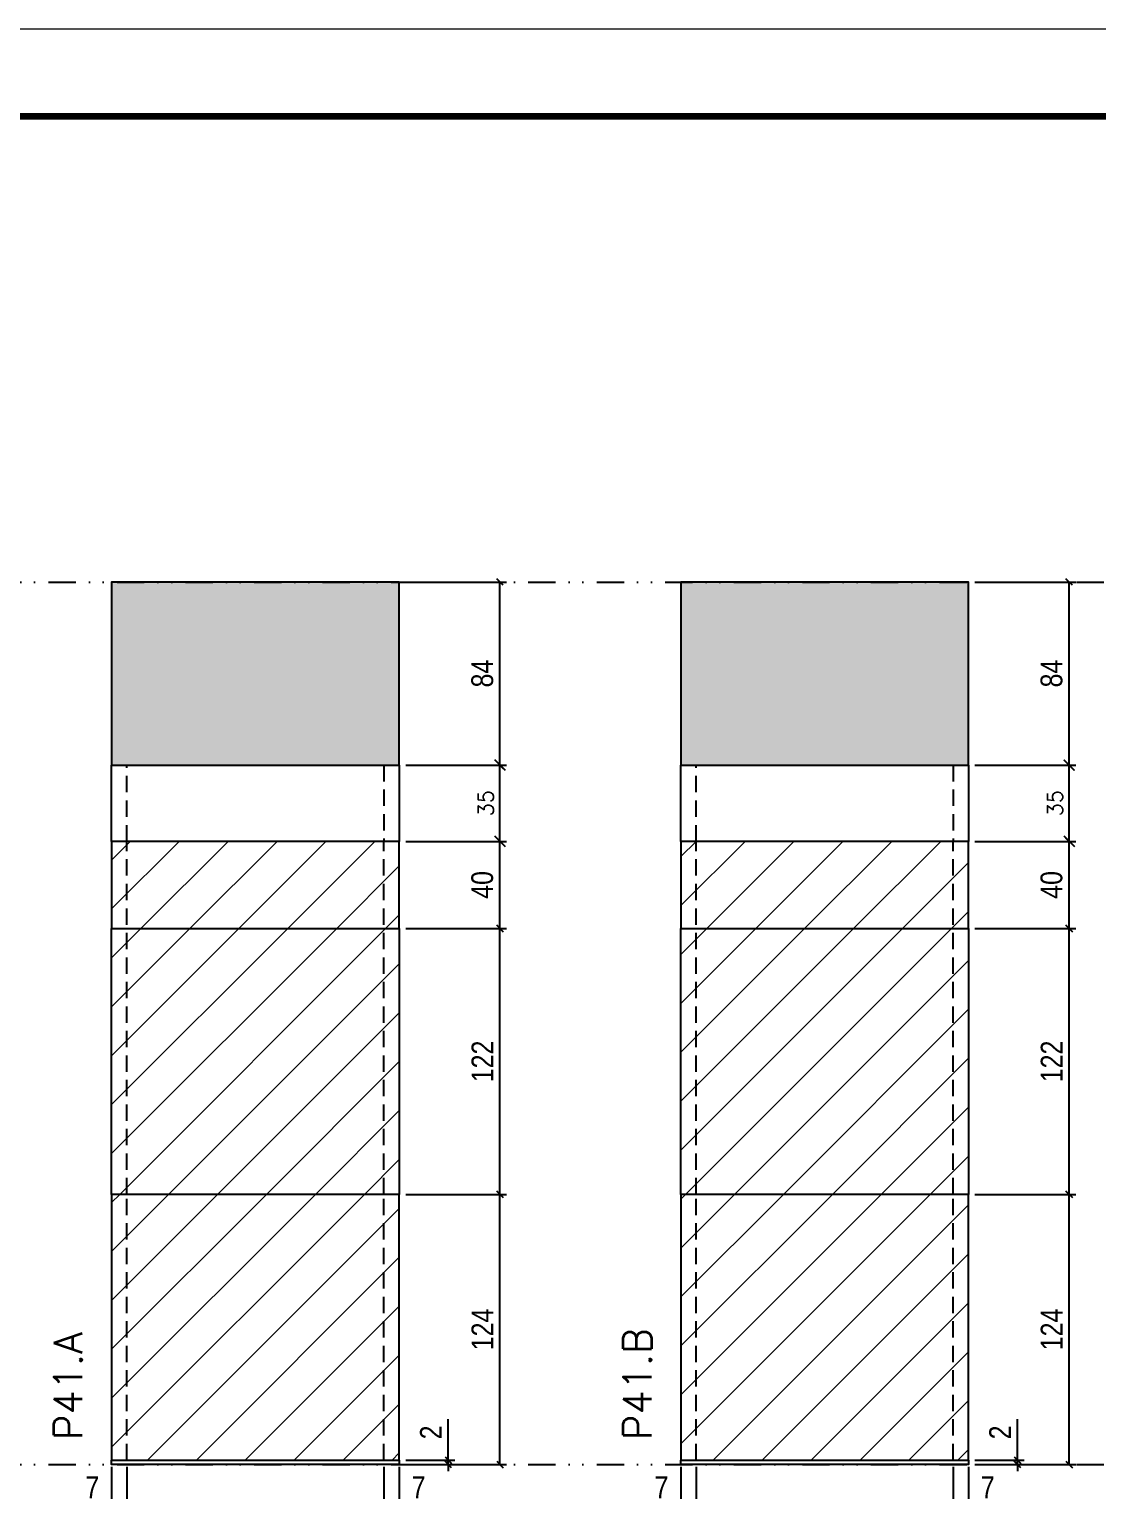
# Model space of a CAD drawing. Extents: x 1945 to 10875, y -3405 to 3369.
# Drawn here: x 2465 to 2955, y -1876 to -1206 of the extents above; entities that cross this region are included whole.
import ezdxf

# ---------------------------------------------------------------- set-up
doc = ezdxf.new("R2010")
doc.units = 0
for name, pattern in [('DASHED', [0.75, 0.5, -0.25]), ('DIVIDE2', [0.625, 0.25, -0.125, 0, -0.125, 0, -0.125]), ('HIDDEN', [0.375, 0.25, -0.125])]:
    doc.linetypes.add(name, pattern=pattern)
for name, color, linetype in [('COTA', 241, 'Continuous'), ('FUNDOS', 1, 'Continuous'), ('Nível', 160, 'Continuous'), ('Painéis', 200, 'Continuous'), ('Sarrafo de Pressão', 42, 'HIDDEN')]:
    doc.layers.add(name, color=color, linetype=linetype)
for name, color, linetype, lineweight in [('Folhas', 255, 'Continuous', 9), ('Hachura', 251, 'Continuous', 9), ('SARRAFO DE PRESSAO', 251, 'DASHED', 9), ('Texto Seção', 7, 'Continuous', 15)]:
    doc.layers.add(name, color=color, linetype=linetype, lineweight=lineweight)
doc.styles.add('COTA TECNICA', font='techl___.ttf', dxfattribs={"height": 10})
doc.styles.add('COTA TECNICA-50', font='techl___.ttf', dxfattribs={"height": 10})
doc.styles.add('REGUA-120', font='ROMANS.shx', dxfattribs={"height": 15})
doc.styles.add('ROMANS', font='romans.shx')
doc.dimstyles.new('COTA PAINEL-50', dxfattribs={"dimtxt": 10, "dimasz": 3, "dimexe": 3, "dimexo": 3, "dimgap": 3, "dimtad": 1, "dimdec": 1, "dimzin": 12, "dimdsep": 46, "dimtxsty": 'COTA TECNICA-50', "dimblk1": 'OBLIQUE', "dimblk2": 'OBLIQUE', "dimsah": 1, "dimcen": 0.9, "dimclrd": 4, "dimclre": 4, "dimclrt": 240, "dimadec": 1, "dimazin": 3, "dimtfac": 1, "dimtdec": 1, "dimtmove": 0, "dimatfit": 3, "dimfxl": 1, "dimtolj": 1, "dimtzin": 12, "dimarcsym": 0})
doc.dimstyles.new('Cota Paínel', dxfattribs={"dimtxt": 7, "dimasz": 5, "dimexe": 3, "dimexo": 3, "dimgap": 3, "dimtad": 1, "dimdec": 1, "dimzin": 12, "dimdsep": 46, "dimtxsty": 'ROMANS', "dimblk": 'ARCHTICK', "dimcen": 0, "dimclrd": 4, "dimclre": 4, "dimclrt": 1, "dimadec": 1, "dimazin": 3, "dimtfac": 1, "dimtdec": 1, "dimtmove": 0, "dimatfit": 3, "dimldrblk": 'OBLIQUE', "dimfxl": 1, "dimtolj": 1, "dimtzin": 12, "dimarcsym": 0})
doc.dimstyles.new('PAINEL', dxfattribs={"dimtxt": 10, "dimasz": 3, "dimexe": 3, "dimexo": 3, "dimgap": 3, "dimtad": 1, "dimdec": 1, "dimzin": 12, "dimdsep": 46, "dimtxsty": 'COTA TECNICA', "dimblk1": 'OBLIQUE', "dimblk2": 'OBLIQUE', "dimsah": 1, "dimcen": 0.9, "dimclrd": 4, "dimclre": 4, "dimclrt": 240, "dimadec": 1, "dimazin": 3, "dimtfac": 1, "dimtdec": 1, "dimtmove": 0, "dimatfit": 3, "dimfxl": 1, "dimtolj": 1, "dimtzin": 12, "dimarcsym": 0})
pattern_1 = [(45, (-130300.699, -34148.98), (-11.2253202, 11.2253202), [])]
pattern_2 = [(45, (-130355.352, -34148.98), (-11.2253202, 11.2253202), [])]

# ---------------------------------------------------------------- blocks, each defined once
blk = doc.blocks.new('9999999999')
at = {"layer": 'Folhas'}
blk.add_lwpolyline([(98138.98, 34190.21), (99623.98, 34190.21), (99623.98, 35240.21), (98138.98, 35240.21)], close=True, dxfattribs=at)
at = {"layer": 'Folhas', "color": 30, "const_width": 3}
blk.add_lwpolyline([(98213.98, 34230.21), (99583.98, 34230.21), (99583.98, 35200.21), (98213.98, 35200.21)], close=True, dxfattribs=at)
blk = doc.blocks.new('_Oblique')
at = {"color": 0, "linetype": 'ByBlock', "lineweight": -2}
blk.add_line((-0.5, -0.5), (0.5, 0.5), dxfattribs=at)
blk = doc.blocks.new('*D609')
at = {"layer": 'COTA', "color": 4, "lineweight": -2, "transparency": 16777216}
for p, q in [((2503.16, -1865.64), (2503.16, -1919.82)), ((2635.16, -1865.64), (2635.16, -1919.82)), ((2503.16, -1916.82), (2635.16, -1916.82))]:
    blk.add_line(p, q, dxfattribs=at)
at = {"layer": 'Defpoints', "color": 0, "transparency": 16777216}
for p in [(2503.16, -1862.64), (2635.16, -1862.64), (2635.16, -1916.82)]:
    blk.add_point(p, dxfattribs=at)
at = {"layer": 'COTA', "color": 4, "lineweight": -2, "transparency": 16777216, "xscale": 3, "yscale": 3, "zscale": 3, "rotation": 180}
blk.add_blockref('_Oblique', (2503.16, -1916.82), dxfattribs=at)
at = {"layer": 'COTA', "color": 4, "lineweight": -2, "transparency": 16777216, "xscale": 3, "yscale": 3, "zscale": 3}
blk.add_blockref('_Oblique', (2635.16, -1916.82), dxfattribs=at)
at = {"layer": 'COTA', "color": 240, "transparency": 16777216, "insert": (2569.16, -1908.6), "char_height": 10, "attachment_point": 5, "style": 'COTA TECNICA'}
blk.add_mtext('\\A1;132', dxfattribs=at)
blk = doc.blocks.new('*D610')
at = {"layer": 'COTA', "color": 4, "lineweight": -2, "transparency": 16777216}
for p, q in [((2638.16, -1459.64), (2684.4, -1459.64)), ((2681.4, -1543.64), (2681.4, -1459.64)), ((2638.16, -1543.64), (2684.4, -1543.64))]:
    blk.add_line(p, q, dxfattribs=at)
at = {"layer": 'Defpoints', "color": 0, "transparency": 16777216}
for p in [(2635.16, -1459.64), (2681.4, -1459.64), (2635.16, -1543.64)]:
    blk.add_point(p, dxfattribs=at)
at = {"layer": 'COTA', "color": 4, "lineweight": -2, "transparency": 16777216, "xscale": 3, "yscale": 3, "zscale": 3}
for p, rotation in [((2681.4, -1459.64), 90), ((2681.4, -1543.64), 270)]:
    blk.add_blockref('_Oblique', p, dxfattribs=dict(at, rotation=rotation))
at = {"layer": 'COTA', "color": 240, "transparency": 16777216, "insert": (2673.31, -1501.64), "char_height": 10, "attachment_point": 5, "rotation": 90, "style": 'COTA TECNICA'}
blk.add_mtext('\\A1;84', dxfattribs=at)
blk = doc.blocks.new('*D611')
at = {"layer": 'COTA', "color": 4, "lineweight": -2, "transparency": 16777216}
for p, q in [((2638.16, -1740.64), (2684.4, -1740.64)), ((2681.4, -1864.64), (2681.4, -1740.64)), ((2638.16, -1864.64), (2684.4, -1864.64))]:
    blk.add_line(p, q, dxfattribs=at)
at = {"layer": 'Defpoints', "color": 0, "transparency": 16777216}
for p in [(2635.16, -1740.64), (2681.4, -1740.64), (2635.16, -1864.64)]:
    blk.add_point(p, dxfattribs=at)
at = {"layer": 'COTA', "color": 4, "lineweight": -2, "transparency": 16777216, "xscale": 3, "yscale": 3, "zscale": 3}
for p, rotation in [((2681.4, -1740.64), 90), ((2681.4, -1864.64), 270)]:
    blk.add_blockref('_Oblique', p, dxfattribs=dict(at, rotation=rotation))
at = {"layer": 'COTA', "color": 240, "transparency": 16777216, "insert": (2673.33, -1802.64), "char_height": 10, "attachment_point": 5, "rotation": 90, "style": 'COTA TECNICA-50'}
blk.add_mtext('\\A1;124', dxfattribs=at)
blk = doc.blocks.new('*D612')
at = {"layer": 'COTA', "color": 4, "lineweight": -2, "transparency": 16777216}
for p, q in [((2657.69, -1862.64), (2657.69, -1843.84)), ((2638.16, -1862.64), (2660.69, -1862.64)), ((2657.69, -1864.64), (2657.69, -1862.64)), ((2638.16, -1864.64), (2660.69, -1864.64)), ((2657.69, -1864.64), (2657.69, -1867.64))]:
    blk.add_line(p, q, dxfattribs=at)
at = {"layer": 'Defpoints', "color": 0, "transparency": 16777216}
for p in [(2635.16, -1862.64), (2635.16, -1864.64), (2657.69, -1864.64)]:
    blk.add_point(p, dxfattribs=at)
at = {"layer": 'COTA', "color": 4, "lineweight": -2, "transparency": 16777216, "xscale": 3, "yscale": 3, "zscale": 3}
for p, rotation in [((2657.69, -1862.64), 270), ((2657.69, -1864.64), 90)]:
    blk.add_blockref('_Oblique', p, dxfattribs=dict(at, rotation=rotation))
at = {"layer": 'COTA', "color": 240, "transparency": 16777216, "insert": (2649.69, -1849.9), "char_height": 10, "attachment_point": 5, "rotation": 90, "style": 'COTA TECNICA-50'}
blk.add_mtext('\\A1;2', dxfattribs=at)
blk = doc.blocks.new('*D613')
at = {"layer": 'COTA', "color": 4, "linetype": 'ByBlock', "lineweight": -2, "transparency": 16777216}
for p, q in [((2638.16, -1618.64), (2684.4, -1618.64)), ((2681.4, -1740.64), (2681.4, -1618.64)), ((2638.16, -1740.64), (2684.4, -1740.64))]:
    blk.add_line(p, q, dxfattribs=at)
at = {"layer": 'Defpoints', "color": 0, "linetype": 'ByBlock', "transparency": 16777216}
for p in [(2635.16, -1618.64), (2681.4, -1618.64), (2635.16, -1740.64)]:
    blk.add_point(p, dxfattribs=at)
at = {"layer": 'COTA', "color": 4, "linetype": 'ByBlock', "lineweight": -2, "transparency": 16777216, "xscale": 3, "yscale": 3, "zscale": 3}
for p, rotation in [((2681.4, -1618.64), 90), ((2681.4, -1740.64), 270)]:
    blk.add_blockref('_Oblique', p, dxfattribs=dict(at, rotation=rotation))
at = {"layer": 'COTA', "color": 240, "linetype": 'ByBlock', "transparency": 16777216, "insert": (2673.34, -1679.64), "char_height": 10, "attachment_point": 5, "rotation": 90, "style": 'COTA TECNICA'}
blk.add_mtext('\\A1;122', dxfattribs=at)
blk = doc.blocks.new('*D614')
at = {"layer": 'COTA', "color": 4, "lineweight": -2, "transparency": 16777216}
for p, q in [((2503.16, -1867.64), (2503.16, -1886.15)), ((2510.16, -1865.64), (2510.16, -1886.15)), ((2503.16, -1883.15), (2488.43, -1883.15)), ((2510.16, -1883.15), (2503.16, -1883.15))]:
    blk.add_line(p, q, dxfattribs=at)
at = {"layer": 'Defpoints', "color": 0, "transparency": 16777216}
for p in [(2510.16, -1862.64), (2503.16, -1864.64), (2503.16, -1883.15)]:
    blk.add_point(p, dxfattribs=at)
at = {"layer": 'COTA', "color": 4, "lineweight": -2, "transparency": 16777216, "xscale": 3, "yscale": 3, "zscale": 3, "rotation": 180}
blk.add_blockref('_Oblique', (2503.16, -1883.15), dxfattribs=at)
at = {"layer": 'COTA', "color": 4, "lineweight": -2, "transparency": 16777216, "xscale": 3, "yscale": 3, "zscale": 3}
blk.add_blockref('_Oblique', (2510.16, -1883.15), dxfattribs=at)
at = {"layer": 'COTA', "color": 240, "transparency": 16777216, "insert": (2494.3, -1875.08), "char_height": 10, "attachment_point": 5, "style": 'COTA TECNICA-50'}
blk.add_mtext('\\A1;7', dxfattribs=at)
blk = doc.blocks.new('*D615')
at = {"layer": 'COTA', "color": 4, "lineweight": -2, "transparency": 16777216}
for p, q in [((2628.16, -1865.64), (2628.16, -1886.15)), ((2635.16, -1867.64), (2635.16, -1886.15)), ((2628.16, -1883.15), (2635.16, -1883.15)), ((2635.16, -1883.15), (2649.89, -1883.15))]:
    blk.add_line(p, q, dxfattribs=at)
at = {"layer": 'Defpoints', "color": 0, "transparency": 16777216}
for p in [(2628.16, -1862.64), (2635.16, -1864.64), (2635.16, -1883.15)]:
    blk.add_point(p, dxfattribs=at)
at = {"layer": 'COTA', "color": 4, "lineweight": -2, "transparency": 16777216, "xscale": 3, "yscale": 3, "zscale": 3, "rotation": 180}
blk.add_blockref('_Oblique', (2628.16, -1883.15), dxfattribs=at)
at = {"layer": 'COTA', "color": 4, "lineweight": -2, "transparency": 16777216, "xscale": 3, "yscale": 3, "zscale": 3}
blk.add_blockref('_Oblique', (2635.16, -1883.15), dxfattribs=at)
at = {"layer": 'COTA', "color": 240, "transparency": 16777216, "insert": (2644.03, -1875.08), "char_height": 10, "attachment_point": 5, "style": 'COTA TECNICA-50'}
blk.add_mtext('\\A1;7', dxfattribs=at)
blk = doc.blocks.new('*D630')
at = {"layer": 'Defpoints', "color": 0, "linetype": 'ByBlock', "transparency": 16777216}
for p in [(2635.16, -1578.64), (2681.4, -1578.64), (2635.16, -1618.64)]:
    blk.add_point(p, dxfattribs=at)
at = {"layer": 'FUNDOS', "color": 4, "linetype": 'ByBlock', "lineweight": -2, "transparency": 16777216}
for p, q in [((2638.16, -1578.64), (2684.4, -1578.64)), ((2681.4, -1618.64), (2681.4, -1578.64)), ((2638.16, -1618.64), (2684.4, -1618.64))]:
    blk.add_line(p, q, dxfattribs=at)
at = {"layer": 'FUNDOS', "color": 4, "linetype": 'ByBlock', "lineweight": -2, "transparency": 16777216, "xscale": 3, "yscale": 3, "zscale": 3}
for p, rotation in [((2681.4, -1578.64), 90), ((2681.4, -1618.64), 270)]:
    blk.add_blockref('_Oblique', p, dxfattribs=dict(at, rotation=rotation))
at = {"layer": 'FUNDOS', "color": 240, "linetype": 'ByBlock', "transparency": 16777216, "insert": (2673.3, -1598.64), "char_height": 10, "attachment_point": 5, "rotation": 90, "style": 'COTA TECNICA'}
blk.add_mtext('\\A1;40', dxfattribs=at)
blk = doc.blocks.new('*D616')
at = {"layer": 'COTA', "color": 4, "lineweight": -2, "transparency": 16777216}
for p, q in [((2764.38, -1865.64), (2764.38, -1919.82)), ((2896.38, -1865.64), (2896.38, -1919.82)), ((2764.38, -1916.82), (2896.38, -1916.82))]:
    blk.add_line(p, q, dxfattribs=at)
at = {"layer": 'Defpoints', "color": 0, "transparency": 16777216}
for p in [(2764.38, -1862.64), (2896.38, -1862.64), (2896.38, -1916.82)]:
    blk.add_point(p, dxfattribs=at)
at = {"layer": 'COTA', "color": 4, "lineweight": -2, "transparency": 16777216, "xscale": 3, "yscale": 3, "zscale": 3, "rotation": 180}
blk.add_blockref('_Oblique', (2764.38, -1916.82), dxfattribs=at)
at = {"layer": 'COTA', "color": 4, "lineweight": -2, "transparency": 16777216, "xscale": 3, "yscale": 3, "zscale": 3}
blk.add_blockref('_Oblique', (2896.38, -1916.82), dxfattribs=at)
at = {"layer": 'COTA', "color": 240, "transparency": 16777216, "insert": (2830.38, -1908.6), "char_height": 10, "attachment_point": 5, "style": 'COTA TECNICA'}
blk.add_mtext('\\A1;132', dxfattribs=at)
blk = doc.blocks.new('*D617')
at = {"layer": 'COTA', "color": 4, "lineweight": -2, "transparency": 16777216}
for p, q in [((2899.38, -1459.64), (2945.62, -1459.64)), ((2942.62, -1543.64), (2942.62, -1459.64)), ((2899.38, -1543.64), (2945.62, -1543.64))]:
    blk.add_line(p, q, dxfattribs=at)
at = {"layer": 'Defpoints', "color": 0, "transparency": 16777216}
for p in [(2896.38, -1459.64), (2942.62, -1459.64), (2896.38, -1543.64)]:
    blk.add_point(p, dxfattribs=at)
at = {"layer": 'COTA', "color": 4, "lineweight": -2, "transparency": 16777216, "xscale": 3, "yscale": 3, "zscale": 3}
for p, rotation in [((2942.62, -1459.64), 90), ((2942.62, -1543.64), 270)]:
    blk.add_blockref('_Oblique', p, dxfattribs=dict(at, rotation=rotation))
at = {"layer": 'COTA', "color": 240, "transparency": 16777216, "insert": (2934.52, -1501.64), "char_height": 10, "attachment_point": 5, "rotation": 90, "style": 'COTA TECNICA'}
blk.add_mtext('\\A1;84', dxfattribs=at)
blk = doc.blocks.new('*D618')
at = {"layer": 'COTA', "color": 4, "lineweight": -2, "transparency": 16777216}
for p, q in [((2899.38, -1740.64), (2945.62, -1740.64)), ((2942.62, -1864.64), (2942.62, -1740.64)), ((2899.38, -1864.64), (2945.62, -1864.64))]:
    blk.add_line(p, q, dxfattribs=at)
at = {"layer": 'Defpoints', "color": 0, "transparency": 16777216}
for p in [(2896.38, -1740.64), (2942.62, -1740.64), (2896.38, -1864.64)]:
    blk.add_point(p, dxfattribs=at)
at = {"layer": 'COTA', "color": 4, "lineweight": -2, "transparency": 16777216, "xscale": 3, "yscale": 3, "zscale": 3}
for p, rotation in [((2942.62, -1740.64), 90), ((2942.62, -1864.64), 270)]:
    blk.add_blockref('_Oblique', p, dxfattribs=dict(at, rotation=rotation))
at = {"layer": 'COTA', "color": 240, "transparency": 16777216, "insert": (2934.55, -1802.64), "char_height": 10, "attachment_point": 5, "rotation": 90, "style": 'COTA TECNICA-50'}
blk.add_mtext('\\A1;124', dxfattribs=at)
blk = doc.blocks.new('*D619')
at = {"layer": 'COTA', "color": 4, "lineweight": -2, "transparency": 16777216}
for p, q in [((2918.91, -1862.64), (2918.91, -1843.84)), ((2899.38, -1862.64), (2921.91, -1862.64)), ((2918.91, -1864.64), (2918.91, -1862.64)), ((2899.38, -1864.64), (2921.91, -1864.64)), ((2918.91, -1864.64), (2918.91, -1867.64))]:
    blk.add_line(p, q, dxfattribs=at)
at = {"layer": 'Defpoints', "color": 0, "transparency": 16777216}
for p in [(2896.38, -1862.64), (2896.38, -1864.64), (2918.91, -1864.64)]:
    blk.add_point(p, dxfattribs=at)
at = {"layer": 'COTA', "color": 4, "lineweight": -2, "transparency": 16777216, "xscale": 3, "yscale": 3, "zscale": 3}
for p, rotation in [((2918.91, -1862.64), 270), ((2918.91, -1864.64), 90)]:
    blk.add_blockref('_Oblique', p, dxfattribs=dict(at, rotation=rotation))
at = {"layer": 'COTA', "color": 240, "transparency": 16777216, "insert": (2910.91, -1849.9), "char_height": 10, "attachment_point": 5, "rotation": 90, "style": 'COTA TECNICA-50'}
blk.add_mtext('\\A1;2', dxfattribs=at)
blk = doc.blocks.new('*D620')
at = {"layer": 'COTA', "color": 4, "linetype": 'ByBlock', "lineweight": -2, "transparency": 16777216}
for p, q in [((2899.38, -1618.64), (2945.62, -1618.64)), ((2942.62, -1740.64), (2942.62, -1618.64)), ((2899.38, -1740.64), (2945.62, -1740.64))]:
    blk.add_line(p, q, dxfattribs=at)
at = {"layer": 'Defpoints', "color": 0, "linetype": 'ByBlock', "transparency": 16777216}
for p in [(2896.38, -1618.64), (2942.62, -1618.64), (2896.38, -1740.64)]:
    blk.add_point(p, dxfattribs=at)
at = {"layer": 'COTA', "color": 4, "linetype": 'ByBlock', "lineweight": -2, "transparency": 16777216, "xscale": 3, "yscale": 3, "zscale": 3}
for p, rotation in [((2942.62, -1618.64), 90), ((2942.62, -1740.64), 270)]:
    blk.add_blockref('_Oblique', p, dxfattribs=dict(at, rotation=rotation))
at = {"layer": 'COTA', "color": 240, "linetype": 'ByBlock', "transparency": 16777216, "insert": (2934.56, -1679.64), "char_height": 10, "attachment_point": 5, "rotation": 90, "style": 'COTA TECNICA'}
blk.add_mtext('\\A1;122', dxfattribs=at)
blk = doc.blocks.new('*D621')
at = {"layer": 'COTA', "color": 4, "lineweight": -2, "transparency": 16777216}
for p, q in [((2764.38, -1867.64), (2764.38, -1886.15)), ((2771.38, -1865.64), (2771.38, -1886.15)), ((2764.38, -1883.15), (2749.65, -1883.15)), ((2771.38, -1883.15), (2764.38, -1883.15))]:
    blk.add_line(p, q, dxfattribs=at)
at = {"layer": 'Defpoints', "color": 0, "transparency": 16777216}
for p in [(2771.38, -1862.64), (2764.38, -1864.64), (2764.38, -1883.15)]:
    blk.add_point(p, dxfattribs=at)
at = {"layer": 'COTA', "color": 4, "lineweight": -2, "transparency": 16777216, "xscale": 3, "yscale": 3, "zscale": 3, "rotation": 180}
blk.add_blockref('_Oblique', (2764.38, -1883.15), dxfattribs=at)
at = {"layer": 'COTA', "color": 4, "lineweight": -2, "transparency": 16777216, "xscale": 3, "yscale": 3, "zscale": 3}
blk.add_blockref('_Oblique', (2771.38, -1883.15), dxfattribs=at)
at = {"layer": 'COTA', "color": 240, "transparency": 16777216, "insert": (2755.51, -1875.08), "char_height": 10, "attachment_point": 5, "style": 'COTA TECNICA-50'}
blk.add_mtext('\\A1;7', dxfattribs=at)
blk = doc.blocks.new('*D622')
at = {"layer": 'COTA', "color": 4, "lineweight": -2, "transparency": 16777216}
for p, q in [((2889.38, -1865.64), (2889.38, -1886.15)), ((2896.38, -1867.64), (2896.38, -1886.15)), ((2889.38, -1883.15), (2896.38, -1883.15)), ((2896.38, -1883.15), (2911.11, -1883.15))]:
    blk.add_line(p, q, dxfattribs=at)
at = {"layer": 'Defpoints', "color": 0, "transparency": 16777216}
for p in [(2889.38, -1862.64), (2896.38, -1864.64), (2896.38, -1883.15)]:
    blk.add_point(p, dxfattribs=at)
at = {"layer": 'COTA', "color": 4, "lineweight": -2, "transparency": 16777216, "xscale": 3, "yscale": 3, "zscale": 3, "rotation": 180}
blk.add_blockref('_Oblique', (2889.38, -1883.15), dxfattribs=at)
at = {"layer": 'COTA', "color": 4, "lineweight": -2, "transparency": 16777216, "xscale": 3, "yscale": 3, "zscale": 3}
blk.add_blockref('_Oblique', (2896.38, -1883.15), dxfattribs=at)
at = {"layer": 'COTA', "color": 240, "transparency": 16777216, "insert": (2905.25, -1875.08), "char_height": 10, "attachment_point": 5, "style": 'COTA TECNICA-50'}
blk.add_mtext('\\A1;7', dxfattribs=at)
blk = doc.blocks.new('*D631')
at = {"layer": 'Defpoints', "color": 0, "linetype": 'ByBlock', "transparency": 16777216}
for p in [(2896.38, -1578.64), (2942.62, -1578.64), (2896.38, -1618.64)]:
    blk.add_point(p, dxfattribs=at)
at = {"layer": 'FUNDOS', "color": 4, "linetype": 'ByBlock', "lineweight": -2, "transparency": 16777216}
for p, q in [((2899.38, -1578.64), (2945.62, -1578.64)), ((2942.62, -1618.64), (2942.62, -1578.64)), ((2899.38, -1618.64), (2945.62, -1618.64))]:
    blk.add_line(p, q, dxfattribs=at)
at = {"layer": 'FUNDOS', "color": 4, "linetype": 'ByBlock', "lineweight": -2, "transparency": 16777216, "xscale": 3, "yscale": 3, "zscale": 3}
for p, rotation in [((2942.62, -1578.64), 90), ((2942.62, -1618.64), 270)]:
    blk.add_blockref('_Oblique', p, dxfattribs=dict(at, rotation=rotation))
at = {"layer": 'FUNDOS', "color": 240, "linetype": 'ByBlock', "transparency": 16777216, "insert": (2934.52, -1598.64), "char_height": 10, "attachment_point": 5, "rotation": 90, "style": 'COTA TECNICA'}
blk.add_mtext('\\A1;40', dxfattribs=at)
blk = doc.blocks.new('_ArchTick')
at = {"color": 0, "linetype": 'ByBlock', "const_width": 0.15}
blk.add_lwpolyline([(-0.5, -0.5), (0.5, 0.5)], dxfattribs=at)
blk = doc.blocks.new('*D627')
at = {"layer": 'COTA', "color": 4, "lineweight": -2, "transparency": 16777216}
for p, q in [((2638.16, -1543.64), (2684.4, -1543.64)), ((2681.4, -1578.64), (2681.4, -1543.64)), ((2638.16, -1578.64), (2684.4, -1578.64))]:
    blk.add_line(p, q, dxfattribs=at)
at = {"layer": 'Defpoints', "color": 0, "transparency": 16777216}
for p in [(2635.16, -1543.64), (2681.4, -1543.64), (2635.16, -1578.64)]:
    blk.add_point(p, dxfattribs=at)
at = {"layer": 'COTA', "color": 4, "lineweight": -2, "transparency": 16777216, "xscale": 5, "yscale": 5, "zscale": 5}
for p, rotation in [((2681.4, -1543.64), 90), ((2681.4, -1578.64), 270)]:
    blk.add_blockref('_ArchTick', p, dxfattribs=dict(at, rotation=rotation))
at = {"layer": 'COTA', "color": 1, "transparency": 16777216, "insert": (2674.9, -1561.14), "char_height": 7, "attachment_point": 5, "rotation": 90, "style": 'ROMANS'}
blk.add_mtext('\\A1;35', dxfattribs=at)
blk = doc.blocks.new('*D628')
at = {"layer": 'COTA', "color": 4, "lineweight": -2, "transparency": 16777216}
for p, q in [((2899.38, -1543.64), (2945.62, -1543.64)), ((2942.62, -1578.64), (2942.62, -1543.64)), ((2899.38, -1578.64), (2945.62, -1578.64))]:
    blk.add_line(p, q, dxfattribs=at)
at = {"layer": 'Defpoints', "color": 0, "transparency": 16777216}
for p in [(2896.38, -1543.64), (2942.62, -1543.64), (2896.38, -1578.64)]:
    blk.add_point(p, dxfattribs=at)
at = {"layer": 'COTA', "color": 4, "lineweight": -2, "transparency": 16777216, "xscale": 5, "yscale": 5, "zscale": 5}
for p, rotation in [((2942.62, -1543.64), 90), ((2942.62, -1578.64), 270)]:
    blk.add_blockref('_ArchTick', p, dxfattribs=dict(at, rotation=rotation))
at = {"layer": 'COTA', "color": 1, "transparency": 16777216, "insert": (2936.12, -1561.14), "char_height": 7, "attachment_point": 5, "rotation": 90, "style": 'ROMANS'}
blk.add_mtext('\\A1;35', dxfattribs=at)

msp = doc.modelspace()

# ---------------------------------------------------------------- hatches: boundary and pattern name
at = {"layer": 'COTA', "linetype": 'ByBlock'}
h = msp.add_hatch(dxfattribs=at)
h.set_pattern_fill('AR-CONC', color=256, scale=0.03)
h.set_pattern_definition([(50, (-128599.9226, -28348.905), (5.46554007, -0.47817257), [0.5715, -6.2865]), (355, (-128599.9226, -28348.905), (-1.05730264, 5.73170536), [0.4572, -5.02921753]), (100.4514447, (-128599.467, -28348.945), (4.40823741, 5.25353256), [0.48570026, -5.34270734]), (46.1842, (-128599.9226, -28347.381), (8.13237123, -1.26126984), [0.85725, -9.42975]), (96.6355576, (-128599.245, -28347.486), (7.122124, 7.42278374), [0.7285507, -8.01406824]), (351.184151, (-128599.923, -28347.381), (7.122124, 7.42278374), [0.685799, -7.54379196]), (21, (-128599.1606, -28347.762), (4.54843174, -3.06795595), [0.5715, -6.2865]), (326, (-128599.1606, -28347.762), (1.85406085, 5.52563898), [0.4572, -5.0292]), (71.451445, (-128598.7815, -28348.0176), (6.40249258, 2.45768307), [0.48570026, -5.34269813]), (37.5, (-128599.9226, -28348.905), (0.092658098, 2.536651166), [0, -4.96824, 0, -5.1054, 0, -5.04825]), (7.5, (-128599.9226, -28348.905), (2.004589875, 3.005417245), [0, -2.91084, 0, -4.85394, 0, -1.92405]), (327.5, (-128601.6218, -28348.905), (4.067717855, -0.17186232), [0, -1.905, 0, -5.9436, 0, -7.8867]), (317.5, (-128602.384, -28348.905), (4.44387544, 0.76279473), [0, -2.4765, 0, -3.94716, 0, -5.6007])])
h.paths.add_polyline_path([(2503.16, -1543.64), (2635.16, -1543.64), (2635.16, -1459.64), (2503.16, -1459.64)])
h = msp.add_hatch(dxfattribs=at)
h.set_pattern_fill('AR-CONC', color=256, scale=0.03)
h.set_pattern_definition([(50, (-128338.704, -28348.905), (5.46554007, -0.47817257), [0.5715, -6.2865]), (355, (-128338.704, -28348.905), (-1.05730264, 5.73170536), [0.4572, -5.02921753]), (100.4514447, (-128338.2485, -28348.945), (4.40823741, 5.25353256), [0.48570026, -5.34270734]), (46.1842, (-128338.704, -28347.381), (8.13237123, -1.26126984), [0.85725, -9.42975]), (96.6355576, (-128338.026, -28347.486), (7.122124, 7.42278374), [0.7285507, -8.01406824]), (351.184151, (-128338.704, -28347.381), (7.122124, 7.42278374), [0.685799, -7.54379196]), (21, (-128337.942, -28347.762), (4.54843174, -3.06795595), [0.5715, -6.2865]), (326, (-128337.942, -28347.762), (1.85406085, 5.52563898), [0.4572, -5.0292]), (71.451445, (-128337.563, -28348.0176), (6.40249258, 2.45768307), [0.48570026, -5.34269813]), (37.5, (-128338.704, -28348.905), (0.092658098, 2.536651166), [0, -4.96824, 0, -5.1054, 0, -5.04825]), (7.5, (-128338.704, -28348.905), (2.004589875, 3.005417245), [0, -2.91084, 0, -4.85394, 0, -1.92405]), (327.5, (-128340.4032, -28348.905), (4.067717855, -0.17186232), [0, -1.905, 0, -5.9436, 0, -7.8867]), (317.5, (-128341.1652, -28348.905), (4.44387544, 0.76279473), [0, -2.4765, 0, -3.94716, 0, -5.6007])])
h.paths.add_polyline_path([(2764.38, -1543.64), (2896.38, -1543.64), (2896.38, -1459.64), (2764.38, -1459.64)])
at = {"layer": 'Hachura', "linetype": 'ByBlock'}
h = msp.add_hatch(dxfattribs=at)
h.set_pattern_fill('ANSI31', color=256, scale=5)
h.set_pattern_definition(pattern_1)
h.paths.add_polyline_path([(2635.16, -1618.64), (2635.16, -1578.64), (2503.16, -1578.64), (2503.16, -1618.64)])
h = msp.add_hatch(dxfattribs=at)
h.set_pattern_fill('ANSI31', color=256, scale=5)
h.set_pattern_definition(pattern_2)
h.paths.add_polyline_path([(2764.38, -1578.64), (2764.38, -1618.64), (2896.38, -1618.64), (2896.38, -1578.64)])
h = msp.add_hatch(dxfattribs=at)
h.set_pattern_fill('ANSI31', color=256, scale=5)
h.set_pattern_definition(pattern_1)
h.paths.add_polyline_path([(2635.16, -1618.64), (2503.16, -1618.64), (2503.16, -1740.64), (2635.16, -1740.64)])
h = msp.add_hatch(dxfattribs=at)
h.set_pattern_fill('ANSI31', color=256, scale=5)
h.set_pattern_definition(pattern_2)
h.paths.add_polyline_path([(2896.38, -1740.64), (2896.38, -1618.64), (2764.38, -1618.64), (2764.38, -1740.64)])
h = msp.add_hatch(dxfattribs=at)
h.set_pattern_fill('ANSI31', color=256, scale=5)
h.set_pattern_definition(pattern_1)
h.paths.add_polyline_path([(2635.16, -1740.64), (2503.16, -1740.64), (2503.16, -1862.64), (2635.16, -1862.64)])
h = msp.add_hatch(dxfattribs=at)
h.set_pattern_fill('ANSI31', color=256, scale=5)
h.set_pattern_definition(pattern_2)
h.paths.add_polyline_path([(2896.38, -1740.64), (2764.38, -1740.64), (2764.38, -1862.64), (2896.38, -1862.64)])

# ---------------------------------------------------------------- linework, layer by layer
at = {"layer": 'COTA', "linetype": 'ByBlock'}
for points in [[(2503.16, -1543.64), (2635.16, -1543.64), (2635.16, -1459.64), (2503.16, -1459.64)], [(2764.38, -1543.64), (2896.38, -1543.64), (2896.38, -1459.64), (2764.38, -1459.64)]]:
    msp.add_lwpolyline(points, close=True, dxfattribs=at)
at = {"layer": 'Nível', "color": 4, "linetype": 'DIVIDE2', "ltscale": 50}
for p, q in [((2379.86, -1459.64), (3390.21, -1459.64)), ((2379.86, -1864.64), (3390.21, -1864.64))]:
    msp.add_line(p, q, dxfattribs=at)
at = {"layer": 'Painéis'}
for p, q in [((2503.16, -1543.64), (2635.16, -1543.64)), ((2503.16, -1578.64), (2503.16, -1543.64)), ((2635.16, -1543.64), (2635.16, -1578.64)), ((2764.38, -1543.64), (2896.38, -1543.64)), ((2764.38, -1578.64), (2764.38, -1543.64)), ((2896.38, -1543.64), (2896.38, -1578.64))]:
    msp.add_line(p, q, dxfattribs=at)
for points in [[(2503.16, -1618.64), (2635.16, -1618.64), (2635.16, -1578.64), (2503.16, -1578.64)], [(2764.38, -1618.64), (2896.38, -1618.64), (2896.38, -1578.64), (2764.38, -1578.64)], [(2635.16, -1740.64), (2503.16, -1740.64), (2503.16, -1618.64), (2635.16, -1618.64)], [(2896.38, -1740.64), (2764.38, -1740.64), (2764.38, -1618.64), (2896.38, -1618.64)], [(2503.16, -1862.64), (2635.16, -1862.64), (2635.16, -1740.64), (2503.16, -1740.64)], [(2764.38, -1862.64), (2896.38, -1862.64), (2896.38, -1740.64), (2764.38, -1740.64)], [(2503.16, -1862.64), (2635.16, -1862.64), (2635.16, -1864.64), (2503.16, -1864.64)], [(2764.38, -1862.64), (2896.38, -1862.64), (2896.38, -1864.64), (2764.38, -1864.64)]]:
    msp.add_lwpolyline(points, close=True, dxfattribs=at)
at = {"layer": 'Sarrafo de Pressão', "ltscale": 30}
for p, q in [((2510.16, -1578.64), (2510.16, -1543.64)), ((2628.16, -1543.64), (2628.16, -1578.64)), ((2771.38, -1578.64), (2771.38, -1543.64)), ((2889.38, -1543.64), (2889.38, -1578.64)), ((2510.16, -1740.64), (2510.16, -1578.64)), ((2628.16, -1740.64), (2628.16, -1578.64)), ((2771.38, -1740.64), (2771.38, -1578.64)), ((2889.38, -1740.64), (2889.38, -1578.64)), ((2510.16, -1862.64), (2510.16, -1740.64)), ((2628.16, -1862.64), (2628.16, -1740.64)), ((2771.38, -1862.64), (2771.38, -1740.64)), ((2889.38, -1862.64), (2889.38, -1740.64))]:
    msp.add_line(p, q, dxfattribs=at)

# ---------------------------------------------------------------- block references
at = {"layer": 'SARRAFO DE PRESSAO', "color": 6, "linetype": 'ByBlock'}
msp.add_blockref('9999999999', (-96193.77, -36446.13), dxfattribs=at)

# ---------------------------------------------------------------- texts
at = {"layer": 'Texto Seção', "char_height": 13, "width": 285.3299, "attachment_point": 7, "rotation": 90, "style": 'REGUA-120'}
for s, insert in [('P41.A', (2489.69, -1853.39)), ('P41.B', (2750.91, -1853.39))]:
    msp.add_mtext(s, dxfattribs=dict(at, insert=insert))

# ---------------------------------------------------------------- dimensions: what is measured, and where the dimension line sits
at = {"layer": 'COTA'}
for base, p1, p2, picture, middle in [((2681.4, -1459.64), (2635.16, -1543.64), (2635.16, -1459.64), '*D610', (2673.31, -1501.64)), ((2942.62, -1459.64), (2896.38, -1543.64), (2896.38, -1459.64), '*D617', (2934.52, -1501.64))]:
    dim = msp.add_linear_dim(base=base, p1=p1, p2=p2, angle=90, dimstyle='PAINEL', override={"dimarcsym": 2}, dxfattribs=at)
    dim.commit()
    dim.dimension.update_dxf_attribs({"geometry": picture, "text_midpoint": middle})
for base, p1, p2, angle, dimstyle, picture, middle in [((2681.4, -1543.64), (2635.16, -1578.64), (2635.16, -1543.64), 90, 'Cota Paínel', '*D627', (2674.9, -1561.14)), ((2942.62, -1543.64), (2896.38, -1578.64), (2896.38, -1543.64), 90, 'Cota Paínel', '*D628', (2936.12, -1561.14)), ((2681.4, -1740.64), (2635.16, -1864.64), (2635.16, -1740.64), 90, 'COTA PAINEL-50', '*D611', (2673.33, -1802.64)), ((2942.62, -1740.64), (2896.38, -1864.64), (2896.38, -1740.64), 90, 'COTA PAINEL-50', '*D618', (2934.55, -1802.64)), ((2503.16, -1883.15), (2510.16, -1862.64), (2503.16, -1864.64), 180, 'COTA PAINEL-50', '*D614', (2494.3, -1875.08)), ((2764.38, -1883.15), (2771.38, -1862.64), (2764.38, -1864.64), 180, 'COTA PAINEL-50', '*D621', (2755.51, -1875.08))]:
    dim = msp.add_linear_dim(base=base, p1=p1, p2=p2, angle=angle, dimstyle=dimstyle, dxfattribs=at)
    dim.commit()
    dim.dimension.update_dxf_attribs({"geometry": picture, "text_midpoint": middle})
at = {"layer": 'COTA', "linetype": 'ByBlock'}
for base, p1, p2, picture, middle in [((2681.4, -1618.64), (2635.16, -1740.64), (2635.16, -1618.64), '*D613', (2673.34, -1679.64)), ((2942.62, -1618.64), (2896.38, -1740.64), (2896.38, -1618.64), '*D620', (2934.56, -1679.64))]:
    dim = msp.add_linear_dim(base=base, p1=p1, p2=p2, angle=90, dimstyle='PAINEL', dxfattribs=at)
    dim.commit()
    dim.dimension.update_dxf_attribs({"geometry": picture, "text_midpoint": middle})
at = {"layer": 'COTA'}
for base, p1, p2, picture, middle in [((2657.69, -1864.64), (2635.16, -1862.64), (2635.16, -1864.64), '*D612', (2657.69, -1849.9)), ((2918.91, -1864.64), (2896.38, -1862.64), (2896.38, -1864.64), '*D619', (2918.91, -1849.9))]:
    dim = msp.add_linear_dim(base=base, p1=p1, p2=p2, angle=90, dimstyle='COTA PAINEL-50', dxfattribs=at)
    dim.commit()
    dim.dimension.update_dxf_attribs({"geometry": picture, "text_midpoint": middle, "dimtype": 160})
for base, p1, p2, picture, middle in [((2635.16, -1916.82), (2503.16, -1862.64), (2635.16, -1862.64), '*D609', (2569.16, -1908.6)), ((2896.38, -1916.82), (2764.38, -1862.64), (2896.38, -1862.64), '*D616', (2830.38, -1908.6))]:
    dim = msp.add_linear_dim(base=base, p1=p1, p2=p2, dimstyle='PAINEL', override={"dimarcsym": 2}, dxfattribs=at)
    dim.commit()
    dim.dimension.update_dxf_attribs({"geometry": picture, "text_midpoint": middle})
for base, p1, p2, picture, middle in [((2635.16, -1883.15), (2628.16, -1862.64), (2635.16, -1864.64), '*D615', (2644.03, -1875.08)), ((2896.38, -1883.15), (2889.38, -1862.64), (2896.38, -1864.64), '*D622', (2905.25, -1875.08))]:
    dim = msp.add_linear_dim(base=base, p1=p1, p2=p2, dimstyle='COTA PAINEL-50', dxfattribs=at)
    dim.commit()
    dim.dimension.update_dxf_attribs({"geometry": picture, "text_midpoint": middle})
at = {"layer": 'FUNDOS', "linetype": 'ByBlock'}
for base, p1, p2, picture, middle in [((2681.4, -1578.64), (2635.16, -1618.64), (2635.16, -1578.64), '*D630', (2673.3, -1598.64)), ((2942.62, -1578.64), (2896.38, -1618.64), (2896.38, -1578.64), '*D631', (2934.52, -1598.64))]:
    dim = msp.add_linear_dim(base=base, p1=p1, p2=p2, angle=90, dimstyle='PAINEL', dxfattribs=at)
    dim.commit()
    dim.dimension.update_dxf_attribs({"geometry": picture, "text_midpoint": middle})

doc.saveas('drawing.dxf')
